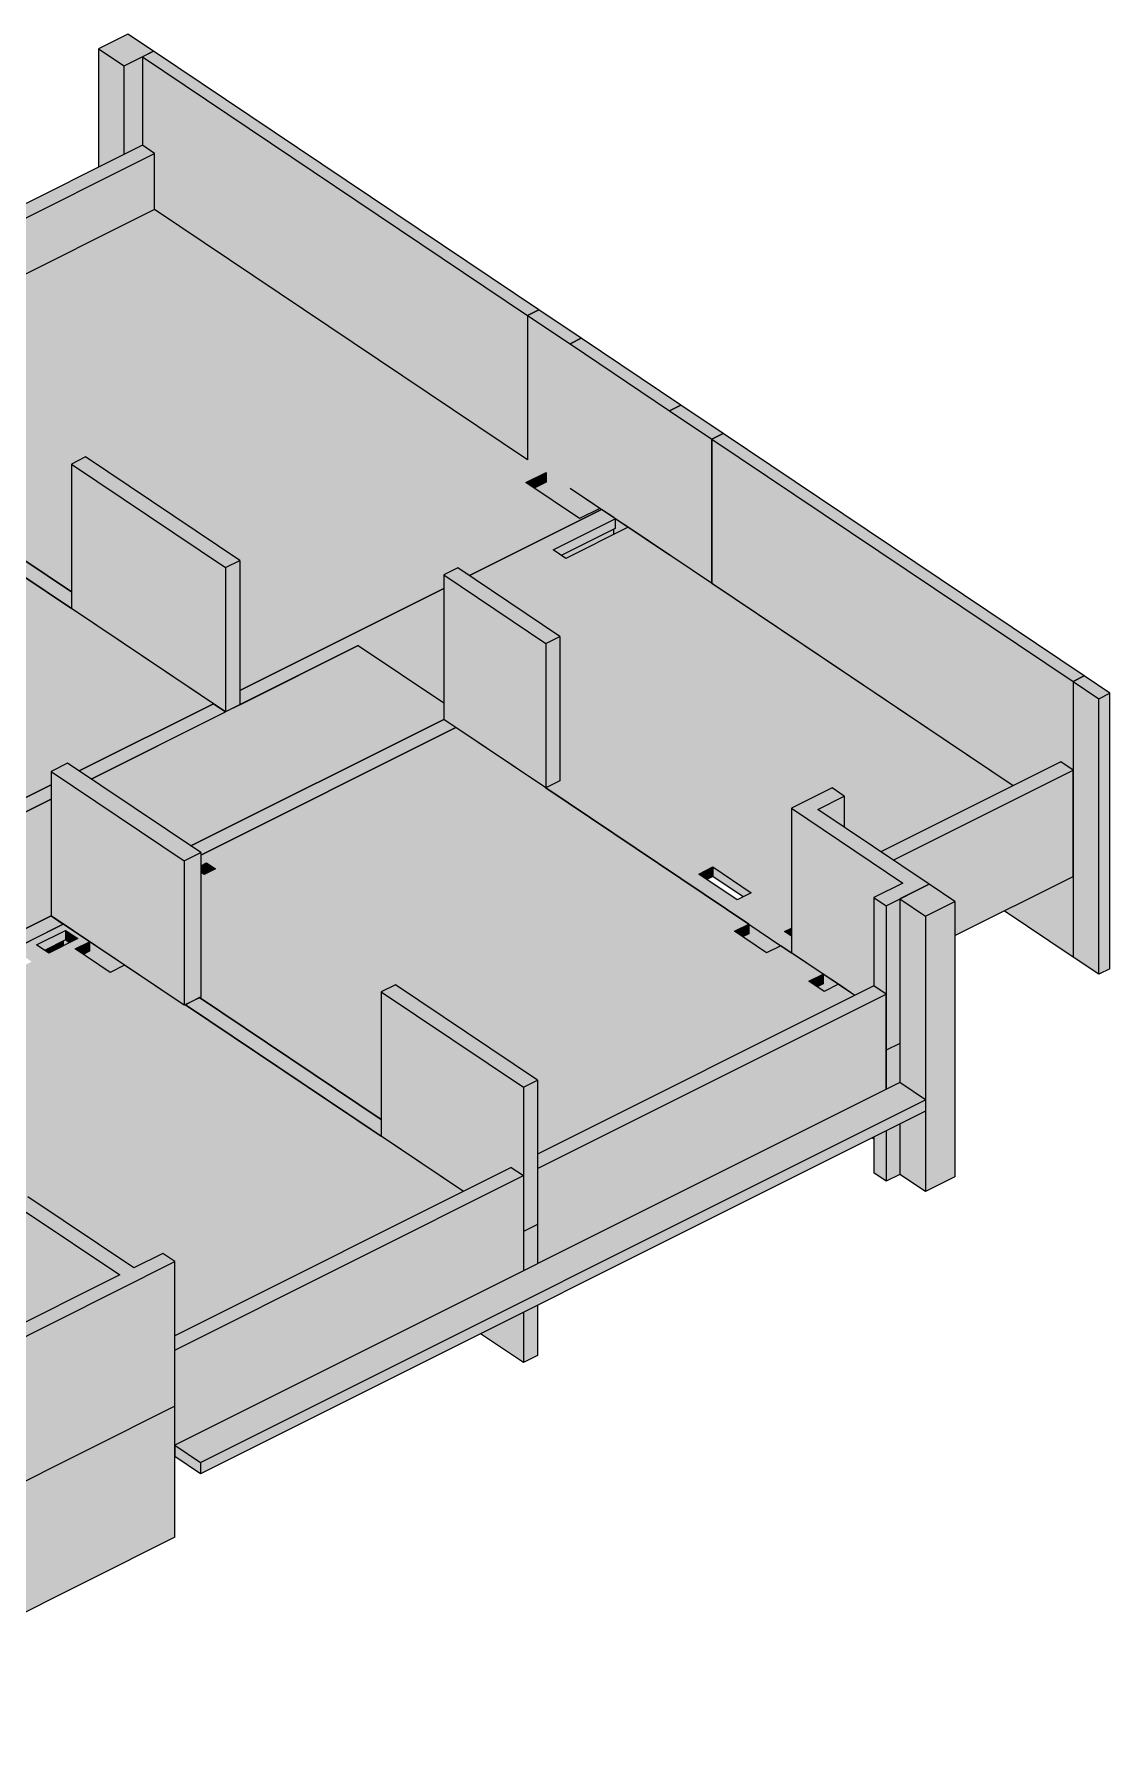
# Model space of a CAD drawing. Header units: centimetres. Extents: x -2198 to 42786, y -3196 to 88064.
# Drawn here: x 16719 to 17814, y 64831 to 66565 of the extents above; entities that cross this region are included whole.
import ezdxf

# ---------------------------------------------------------------- set-up
doc = ezdxf.new("R2010")
doc.units = ezdxf.units.CM
for name, color, linetype, lineweight in [('A-FLOR', 7, 'Continuous', 25), ('S-BEAM', 7, 'Continuous', 25), ('S-COLS', 7, 'Continuous', 25)]:
    doc.layers.add(name, color=color, linetype=linetype, lineweight=lineweight)

msp = doc.modelspace()

# ---------------------------------------------------------------- hatches: boundary and pattern name
at = {"layer": 'A-FLOR', "true_color": 0xbfbfbf}
for points in [[(16928.19, 65896.35), (17135.83, 66000.29), (17135.83, 66014.09), (17150.21, 66021.29), (17161.98, 66013.38), (17296.48, 66080.71), (17294.84, 66081.8), (17274.07, 66071.41), (17219.5, 66108.04), (17240.27, 66118.44), (16841.61, 66386.09), (16586.39, 66258.33), (16609.62, 66242.73), (16609.62, 66095.67), (16756.95, 65996.76), (16756.95, 66126.97), (16771.33, 66134.17), (16928.19, 66028.87), (16928.19, 65896.42)], [(17227.84, 66102.44), (17240.27, 66108.66), (17240.27, 66118.44), (17219.5, 66108.04), (17221.29, 66106.84)], [(17255.48, 66033.94), (17310.53, 66061.5), (17310.53, 66071.27), (17247.13, 66039.54), (17255.09, 66034.2)], [(17231.47, 65424.26), (17554.49, 65585.95), (17537.6, 65597.29), (17523.03, 65589.99), (17507.52, 65600.4), (17522.1, 65607.7), (17479.02, 65636.62), (17464.45, 65629.32), (17431.69, 65651.31), (17446.27, 65658.61), (17148.22, 65858.67), (16888.46, 65728.65), (16888.46, 65717.95), (16894.26, 65720.86), (16903.43, 65714.7), (16891.91, 65709.15), (16888.46, 65711.47), (16888.46, 65584.27), (16887.33, 65583.7), (17072.34, 65459.59), (17072.34, 65589.7), (17086.72, 65596.9), (17231.47, 65499.73), (17231.47, 65462.44)], [(16891.27, 65709.58), (16894.26, 65711.08), (16894.26, 65720.86), (16888.46, 65717.66), (16888.46, 65711.47), (16888.94, 65711.14)], [(16895.08, 65710.52), (16903.43, 65714.7), (16894.26, 65720.67), (16894.44, 65710.95), (16894.94, 65710.62)], [(17403.83, 65703.95), (17409.86, 65706.97), (17409.86, 65716.75), (17395.49, 65709.55)], [(17440.57, 65686.36), (17448.91, 65690.53), (17409.86, 65716.75), (17409.86, 65706.97), (17434.54, 65690.4)], [(17440.04, 65645.71), (17446.27, 65648.83), (17446.27, 65658.61), (17431.69, 65651.31)], [(17489.73, 65646.28), (17489.73, 65654.42), (17482.79, 65650.94), (17483.93, 65650.18)], [(16729.59, 65631.78), (16750.91, 65642.45), (16750.91, 65652.23), (16721.25, 65637.38), (16726.15, 65634.09)], [(16755.06, 65639.66), (16763.4, 65643.84), (16750.91, 65652.23), (16750.91, 65642.45), (16753.58, 65640.66)], [(16768.98, 65627.66), (16775.41, 65630.88), (16775.41, 65640.66), (16760.64, 65633.26), (16766.99, 65628.99)], [(17515.87, 65594.8), (17522.1, 65597.92), (17522.1, 65607.7), (17507.72, 65600.27), (17514.62, 65595.63)], [(17072.34, 65459.49), (17072.34, 65459.49), (17067.95, 65462.44)]]:
    msp.add_hatch(color=9, dxfattribs=at).paths.add_polyline_path(points, flags=0)
h = msp.add_hatch(color=9, dxfattribs=at)
h.paths.add_polyline_path([(16384.74, 65624.32), (16736.2, 65800.25), (16736.2, 65814.05), (16752.85, 65822.38), (16764.62, 65814.48), (16901.39, 65882.94), (16446.51, 66188.32), (16042.94, 65986.3), (16071.68, 65967), (16071.68, 65819.94), (16213.5, 65724.73), (16213.5, 65854.94), (16227.88, 65862.14), (16384.74, 65756.83), (16384.74, 65624.45)], flags=0)
h.paths.add_polyline_path([(16588.06, 65728.78), (16574.66, 65737.78), (16616.62, 65758.78), (16630.02, 65749.78), (16606.04, 65737.78)], flags=0)
h.paths.add_polyline_path([(16639.1, 65754.33), (16625.7, 65763.33), (16667.66, 65784.33), (16681.06, 65775.33), (16653.93, 65761.75)], flags=0)
h.paths.add_polyline_path([(16541.09, 66107.52), (16518.21, 66122.88), (16532.22, 66129.89), (16555.1, 66114.53), (16554.68, 66114.32)], flags=0)
h.paths.add_polyline_path([(16501.96, 66133.79), (16487.65, 66143.39), (16501.96, 66150.21), (16515.97, 66140.8)], flags=0)
h.paths.add_polyline_path([(16456.1, 66164.58), (16446.55, 66170.99), (16460.56, 66178), (16470.11, 66171.59), (16460.9, 66166.98)], flags=0)
h = msp.add_hatch(color=9, dxfattribs=at)
h.paths.add_polyline_path([(17482.79, 65650.94), (17489.73, 65654.42), (17489.73, 65776.5), (17531.17, 65797.24), (17543.58, 65788.9), (17543.58, 65757.19), (17580.93, 65732.12), (17715.43, 65799.45), (17323.54, 66062.54), (17260.14, 66030.8), (17247.13, 66039.54), (17310.53, 66071.27), (17308.9, 66072.37), (17174.4, 66005.05), (17254.12, 65951.52), (17254.12, 65804.46), (17395.49, 65709.55), (17409.86, 65716.75), (17448.91, 65690.53), (17434.54, 65683.34), (17475.51, 65655.83)], flags=0)
h.paths.add_polyline_path([(17135.83, 65883.87), (17135.83, 65985.74), (17048.91, 65942.23), (17126.5, 65890.14)], flags=0)
h = msp.add_hatch(color=9, dxfattribs=at)
h.paths.add_polyline_path([(15341.26, 64968.73), (15461.98, 65029.16), (15461.98, 65147.87), (15239.96, 65036.73), (15340.13, 64969.48)], flags=0)
h.paths.add_polyline_path([(15601.85, 65099.17), (16005.42, 65301.18), (16005.42, 65419.9), (15500.55, 65167.18), (15595.48, 65103.45)], flags=0)
h.paths.add_polyline_path([(16145.29, 65371.2), (16338.84, 65468.22), (16338.84, 65603.07), (16337.62, 65602.57), (16298.23, 65629.02), (16278.97, 65619.38), (16266.01, 65628.08), (16302.68, 65646.43), (16344.82, 65618.14), (16346.17, 65618.81), (16270.34, 65669.72), (16243.85, 65656.46), (16201.24, 65685.06), (16227.73, 65698.32), (16189.98, 65723.67), (16167.27, 65712.3), (16102.24, 65755.96), (16124.95, 65767.33), (16118.74, 65771.5), (16103.6, 65763.92), (16090.53, 65772.69), (16105.67, 65780.27), (16051.13, 65816.89), (16035.99, 65809.31), (16022.61, 65818.29), (16037.74, 65825.87), (15912.61, 65909.88), (15899.89, 65903.53), (15890.26, 65909.88), (15877.25, 65903.37), (15899.89, 65888.17), (15886.33, 65881.38), (15863.7, 65896.58), (15738.44, 65833.88), (16067.83, 65612.75), (16193.32, 65675.57), (16205.74, 65667.23), (16205.74, 65520.17), (16043.99, 65439.2), (16144.02, 65372.05)], flags=0)
h.paths.add_polyline_path([(16478.71, 65538.09), (16736.2, 65667.32), (16736.2, 65785.7), (16377.41, 65606.1), (16474.31, 65541.05)], flags=0)
h.paths.add_polyline_path([(16878.34, 65738.13), (17135.83, 65867.02), (17135.83, 65883.87), (17048.91, 65942.23), (16777.04, 65806.14), (16871.81, 65742.52)], flags=0)
h = msp.add_hatch(color=9, dxfattribs=at)
h.paths.add_polyline_path([(16862.3, 65239.46), (17156, 65386.48), (16872.94, 65576.51), (16871.81, 65575.94), (16811.07, 65616.71), (16796.3, 65609.32), (16760.64, 65633.26), (16775.41, 65640.66), (16748.61, 65658.64), (16491.13, 65529.76), (16532.29, 65502.12), (16532.29, 65399.79), (16544.05, 65405.68), (16549.84, 65401.79), (16562.35, 65408.06), (16568.14, 65404.18), (16580.65, 65410.44), (16586.44, 65406.56), (16598.95, 65412.82), (16604.74, 65408.94), (16617.25, 65415.2), (16687.22, 65368.23), (16712.64, 65381.04), (16820.55, 65308.59), (16849.88, 65323.27), (16862.3, 65314.94), (16862.3, 65268.35)], flags=0)
h.paths.add_polyline_path([(16698.26, 65260.48), (16698.26, 65336.4), (16619.1, 65296.77), (16663.42, 65267.02), (16677.8, 65274.22), (16697.93, 65260.7)], flags=0)
h.paths.add_polyline_path([(16621.16, 65572.63), (16611, 65579.45), (16622.52, 65585.22), (16632.68, 65578.4), (16627.76, 65575.94)], flags=0)
h.paths.add_polyline_path([(16702.31, 65613.25), (16694.71, 65618.35), (16708.88, 65625.44), (16716.47, 65620.34)], flags=0)
h.paths.add_polyline_path([(16733.74, 65628.99), (16721.25, 65637.38), (16750.91, 65652.23), (16763.4, 65643.84), (16736.2, 65630.22)], flags=0)
at = {"layer": 'A-FLOR', "true_color": 0x0080ff}
for points in [[(16888.44, 65110.4), (17626.21, 65479.7), (17600.07, 65497.25), (16862.3, 65127.95), (16866.87, 65124.88)], [(16888.44, 65098.99), (17626.21, 65468.29), (17626.21, 65479.7), (16888.44, 65110.4)], [(16888.44, 65098.99), (16888.44, 65110.4), (16862.3, 65127.95), (16862.3, 65116.54), (16871.45, 65110.4)]]:
    msp.add_hatch(color=150, dxfattribs=at).paths.add_polyline_path(points, flags=0)
at = {"layer": 'S-BEAM', "true_color": 0xbfbfbf}
for points in [[(16537.72, 66291.01), (16841.61, 66443.12), (16829.19, 66451.46), (16525.3, 66299.34)], [(16586.39, 66258.33), (16841.61, 66386.09), (16841.61, 66443.12), (16537.72, 66291.01), (16556.1, 66278.67)], [(17264.47, 66102.2), (17264.47, 66249.26), (17221.29, 66278.25), (17221.29, 66131.19), (17255.76, 66108.04)], [(17408.87, 66005.25), (17408.87, 66152.32), (17365.76, 66181.26), (17365.76, 66034.2), (17400.41, 66010.94)], [(17264.47, 66077.85), (17264.47, 66102.2), (17240.27, 66118.44), (17240.27, 66108.66), (17227.84, 66102.44), (17260.22, 66080.71)], [(16756.95, 65979.91), (16756.95, 65996.76), (16609.62, 66095.67), (16595.24, 66088.47), (16746.23, 65987.1)], [(17260.14, 66030.8), (17308.9, 66055.21), (17308.9, 66060.68), (17255.48, 66033.94)], [(16888.46, 65728.65), (17148.24, 65858.69), (17135.83, 65867.02), (16878.4, 65738.09), (16888.46, 65731.34)], [(17593.35, 65723.78), (17776.52, 65815.47), (17764.1, 65823.81), (17580.93, 65732.12), (17591.5, 65725.02)], [(17656.1, 65646.83), (17776.52, 65707.1), (17776.52, 65815.47), (17593.35, 65723.78), (17629.96, 65699.2), (17629.96, 65699.2), (17656.1, 65681.65), (17656.1, 65666.69)], [(17489.73, 65629.43), (17489.73, 65646.28), (17254.12, 65804.46), (17239.75, 65797.25), (17446.27, 65658.61), (17446.27, 65658.61), (17482.79, 65634.09)], [(16891.88, 65709.17), (16892.1, 65709.57), (16891.74, 65709.82), (16891.53, 65709.41)], [(16892.35, 65709.41), (16892.1, 65710), (16891.74, 65709.82), (16892.1, 65709.57)], [(16892.1, 65709.03), (16894.94, 65710.62), (16894.26, 65711.08), (16892.35, 65710.12), (16892.1, 65709.28), (16891.96, 65709.12)], [(16491.13, 65529.76), (16748.61, 65658.64), (16736.2, 65666.98), (16478.71, 65538.09), (16485.66, 65533.42)], [(17464.45, 65629.32), (17479.02, 65636.62), (17446.27, 65658.61), (17446.27, 65648.83), (17440.04, 65645.71), (17464.28, 65629.43)], [(16733.74, 65628.99), (16748.61, 65636.43), (16748.61, 65641.3), (16729.59, 65631.78)], [(17231.47, 65409.7), (17586.25, 65587.3), (17573.83, 65595.63), (17231.47, 65424.26)], [(17231.47, 65312.74), (17586.25, 65490.33), (17586.25, 65587.3), (17231.47, 65409.7), (17231.47, 65324.62)], [(17072.34, 65442.64), (17072.34, 65459.49), (16887.32, 65583.7), (16872.94, 65576.51), (17061.62, 65449.84)], [(16862.3, 65224.91), (17217.09, 65402.5), (17204.67, 65410.84), (16862.3, 65239.46), (16862.3, 65225.25)], [(16862.3, 65127.95), (17217.09, 65305.54), (17217.09, 65402.5), (16862.3, 65224.91), (16862.3, 65167.87)]]:
    msp.add_hatch(color=9, dxfattribs=at).paths.add_polyline_path(points, flags=0)
at = {"layer": 'S-BEAM', "lineweight": 9, "true_color": 0x80ff00}
for points in [[(17264.47, 66249.26), (17275.82, 66254.95), (17232.64, 66283.93), (17221.29, 66278.25), (17256, 66254.95)], [(17408.87, 66152.32), (17420.22, 66158), (17377.11, 66186.95), (17365.76, 66181.26), (17400.41, 66158)]]:
    msp.add_hatch(color=70, dxfattribs=at).paths.add_polyline_path(points, flags=0)
at = {"layer": 'S-BEAM', "true_color": 0xbfbfbf}
h = msp.add_hatch(color=9, dxfattribs=at)
h.paths.add_polyline_path([(16928.19, 65881.8), (17135.83, 65985.74), (17135.83, 66000.29), (16928.19, 65896.35), (16928.19, 65886.37)], flags=0)
h.paths.add_polyline_path([(17174.4, 66005.05), (17308.9, 66072.37), (17296.48, 66080.71), (17161.98, 66013.38), (17174.09, 66005.25)], flags=0)
h = msp.add_hatch(color=9, dxfattribs=at)
h.paths.add_polyline_path([(16384.74, 65609.77), (16736.2, 65785.7), (16736.2, 65800.25), (16384.74, 65624.32), (16384.74, 65615.14)], flags=0)
h.paths.add_polyline_path([(16777.04, 65806.14), (16913.81, 65874.6), (16901.39, 65882.94), (16764.62, 65814.48), (16765.26, 65814.05)], flags=0)
at = {"layer": 'S-COLS', "true_color": 0x8080ff}
for points in [[(16810.65, 66532.21), (16840.54, 66547.17), (16814.4, 66564.72), (16784.51, 66549.76), (16788.36, 66547.17)], [(17802.66, 65887.95), (17814.01, 65893.63), (17787.87, 65911.18), (17776.52, 65905.5), (17794.19, 65893.63)], [(17626.21, 65666.69), (17656.1, 65681.65), (17629.96, 65699.2), (17600.07, 65684.24), (17603.16, 65682.16)]]:
    msp.add_hatch(color=171, dxfattribs=at).paths.add_polyline_path(points, flags=0)
at = {"layer": 'S-COLS', "true_color": 0x0080ff}
for points in [[(16784.51, 66429.09), (16810.65, 66442.18), (16810.65, 66532.21), (16784.51, 66549.76), (16784.51, 66443.12)], [(16810.65, 66442.18), (16829.19, 66451.46), (16829.19, 66541.49), (16810.65, 66532.21), (16810.65, 66443.12)], [(17802.66, 65607.5), (17802.66, 65887.95), (17776.52, 65905.5), (17776.52, 65625.05)], [(17802.66, 65607.5), (17814.01, 65613.19), (17814.01, 65893.63), (17802.66, 65887.95), (17802.66, 65720.19)], [(17626.21, 65386.24), (17656.1, 65401.21), (17656.1, 65681.65), (17626.21, 65666.69), (17626.21, 65462.44)]]:
    msp.add_hatch(color=150, dxfattribs=at).paths.add_polyline_path(points, flags=0)
at = {"layer": 'S-COLS', "lineweight": 9, "true_color": 0x8080ff}
for points in [[(17221.29, 66278.25), (17232.64, 66283.93), (16840.54, 66547.17), (16829.19, 66541.49), (17204.7, 66289.38)], [(17365.76, 66181.26), (17377.11, 66186.95), (17275.82, 66254.95), (17264.47, 66249.26), (17277.78, 66240.33)], [(17776.52, 65905.5), (17787.87, 65911.18), (17420.22, 66158), (17408.87, 66152.32), (17764.1, 65913.84)], [(16913.81, 66021.67), (16928.19, 66028.87), (16771.33, 66134.17), (16756.95, 66126.97), (16909.68, 66024.44)], [(17239.74, 65944.32), (17254.12, 65951.52), (17150.21, 66021.29), (17135.83, 66014.09), (17221.29, 65956.71)], [(16871.81, 65723), (16888.46, 65731.34), (16752.85, 65822.38), (16736.2, 65814.05), (16868.64, 65725.13)], [(17586.25, 65677.32), (17629.96, 65699.2), (17516.52, 65775.36), (17543.58, 65788.9), (17531.17, 65797.24), (17489.73, 65776.5), (17603.16, 65700.34), (17573.83, 65685.66)], [(17217.09, 65492.53), (17231.47, 65499.73), (17086.72, 65596.9), (17072.34, 65589.7), (17213.25, 65495.11)], [(16455.86, 65111.49), (16862.3, 65314.94), (16849.88, 65323.27), (16820.55, 65308.59), (16712.64, 65381.04), (16698.34, 65373.79), (16806.17, 65301.4), (16487.14, 65141.7), (16379.22, 65214.15), (16364.84, 65206.95), (16472.76, 65134.5), (16443.44, 65119.83), (16446.33, 65117.89)]]:
    msp.add_hatch(color=171, dxfattribs=at).paths.add_polyline_path(points, flags=0)
at = {"layer": 'S-COLS', "true_color": 0xc0c0c0}
for points in [[(17221.29, 66131.19), (17221.29, 66278.25), (16829.19, 66541.49), (16829.19, 66451.46), (16841.61, 66443.12), (16841.61, 66386.09), (17219.5, 66132.39)], [(17365.76, 66034.2), (17365.76, 66181.26), (17264.47, 66249.26), (17264.47, 66102.2), (17323.54, 66062.54)], [(17715.43, 65799.45), (17764.1, 65823.81), (17776.52, 65815.47), (17776.52, 65905.5), (17408.87, 66152.32), (17408.87, 66005.25), (17691.55, 65815.47)], [(16913.81, 65874.6), (16913.81, 66021.67), (16756.95, 66126.97), (16756.95, 65979.91), (16911.85, 65875.91)], [(16913.81, 65874.6), (16928.19, 65881.8), (16928.19, 66028.87), (16913.81, 66021.67), (16913.81, 65875.91)], [(17239.74, 65797.26), (17239.74, 65944.32), (17135.83, 66013.74), (17135.83, 65867.02), (17148.24, 65858.69), (17148.24, 65858.69), (17169.5, 65844.42)], [(17239.74, 65797.26), (17254.12, 65804.46), (17254.12, 65951.52), (17239.74, 65944.32), (17239.74, 65797.26)], [(16871.81, 65575.94), (16871.81, 65723), (16736.2, 65814.05), (16736.38, 65666.86), (16868.14, 65578.4)], [(17554.49, 65585.95), (17573.83, 65595.63), (17573.83, 65685.66), (17603.16, 65700.34), (17489.73, 65776.5), (17489.89, 65629.32), (17552.49, 65587.3)], [(17543.58, 65757.19), (17543.58, 65788.9), (17516.52, 65775.36), (17541.73, 65758.43)], [(16871.81, 65575.94), (16888.46, 65584.29), (16888.46, 65731.34), (16871.81, 65723), (16871.81, 65576.51)], [(17776.52, 65625.05), (17776.52, 65707.1), (17706.51, 65672.06), (17764.1, 65633.39)], [(17586.25, 65530.26), (17600.07, 65537.17), (17600.07, 65684.24), (17586.25, 65677.32), (17586.25, 65531.36)], [(17156, 65386.48), (17204.67, 65410.84), (17217.09, 65402.5), (17217.09, 65492.53), (17072.34, 65589.7), (17072.34, 65442.64), (17148.81, 65391.31)], [(17217.09, 65345.47), (17231.47, 65352.67), (17231.47, 65499.73), (17217.09, 65492.53), (17217.09, 65350.24)], [(17586.25, 65396.88), (17586.25, 65448.29), (17573.83, 65442.07), (17573.83, 65405.22), (17579.15, 65401.65)], [(16698.26, 65247.38), (16806.17, 65301.4), (16710.75, 65365.46), (16710.75, 65342.65), (16698.26, 65336.4), (16698.26, 65247.67)], [(16455.86, 64964.43), (16862.3, 65167.87), (16862.3, 65314.94), (16455.86, 65111.49), (16455.86, 64969.2)], [(17217.09, 65212.09), (17217.09, 65263.5), (17173.22, 65241.54), (17204.67, 65220.42)], [(16455.86, 64831.05), (16862.3, 65034.49), (16862.3, 65167.87), (16455.86, 64964.43), (16455.86, 64924.5), (16482, 64906.95), (16482, 64895.54), (16455.86, 64882.46)]]:
    msp.add_hatch(color=9, dxfattribs=at).paths.add_polyline_path(points, flags=0)
h = msp.add_hatch(color=9, dxfattribs=at)
h.paths.add_polyline_path([(17308.9, 66055.21), (17323.46, 66062.59), (17310.53, 66071.27), (17310.53, 66061.5), (17308.9, 66060.68)], flags=0)
h.paths.add_polyline_path([(17274.07, 66071.41), (17294.75, 66081.87), (17264.47, 66102.2), (17264.47, 66077.85), (17272.63, 66072.37)], flags=0)
h = msp.add_hatch(color=9, dxfattribs=at)
h.paths.add_polyline_path([(17586.25, 65587.3), (17586.25, 65595.63), (17573.83, 65595.63), (17581.47, 65590.5)], flags=0)
h.paths.add_polyline_path([(17573.83, 65595.63), (17586.25, 65595.63), (17586.25, 65677.32), (17573.83, 65685.66), (17573.83, 65600.27)], flags=0)
at = {"layer": 'S-COLS', "true_color": 0x0080ff}
h = msp.add_hatch(color=150, dxfattribs=at)
h.paths.add_polyline_path([(17626.21, 65386.24), (17626.21, 65468.29), (17600.07, 65455.2), (17600.07, 65403.79), (17610.36, 65396.88)], flags=0)
h.paths.add_polyline_path([(17626.21, 65479.7), (17626.21, 65666.69), (17600.07, 65684.24), (17600.07, 65497.25), (17603.16, 65495.17)], flags=0)
at = {"layer": 'S-COLS', "true_color": 0xc0c0c0}
h = msp.add_hatch(color=9, dxfattribs=at)
h.paths.add_polyline_path([(16796.3, 65609.32), (16811.07, 65616.71), (16775.41, 65640.66), (16775.41, 65630.88), (16768.98, 65627.66), (16790.52, 65613.2)], flags=0)
h.paths.add_polyline_path([(16748.61, 65636.43), (16755.06, 65639.66), (16750.91, 65642.45), (16748.61, 65641.3), (16748.61, 65637.38)], flags=0)
h = msp.add_hatch(color=9, dxfattribs=at)
h.paths.add_polyline_path([(17573.83, 65439.59), (17573.83, 65442.07), (17571.71, 65441.01)], flags=0)
h.paths.add_polyline_path([(17523.03, 65589.99), (17537.6, 65597.29), (17522.1, 65607.7), (17522.1, 65597.92), (17515.87, 65594.8), (17522.1, 65590.61)], flags=0)
h = msp.add_hatch(color=9, dxfattribs=at)
h.paths.add_polyline_path([(17586.25, 65396.88), (17600.07, 65403.79), (17600.07, 65455.2), (17586.25, 65448.29), (17586.25, 65419.9)], flags=0)
h.paths.add_polyline_path([(17586.25, 65490.33), (17600.07, 65497.25), (17600.07, 65537.17), (17586.25, 65530.26), (17586.25, 65497.25)], flags=0)
h = msp.add_hatch(color=9, dxfattribs=at)
h.paths.add_polyline_path([(17217.09, 65212.09), (17231.47, 65219.29), (17231.47, 65270.69), (17217.09, 65263.5), (17217.09, 65224.91)], flags=0)
h.paths.add_polyline_path([(17217.09, 65305.54), (17231.47, 65312.74), (17231.47, 65352.67), (17217.09, 65345.47), (17217.09, 65324.62)], flags=0)

# ---------------------------------------------------------------- linework, layer by layer
at = {"layer": 'A-FLOR', "lineweight": 9}
for p, q in [((16841.61, 66386.09), (16586.39, 66258.33)), ((17221.29, 66131.19), (16841.61, 66386.09)), ((16901.39, 65882.94), (16446.51, 66188.32)), ((17219.5, 66108.04), (17240.27, 66118.44)), ((17274.07, 66071.41), (17219.5, 66108.04)), ((17240.27, 66108.66), (17227.84, 66102.44)), ((17240.27, 66118.44), (17240.27, 66108.66)), ((16609.62, 66095.67), (16756.95, 65996.76)), ((17161.98, 66013.38), (17296.48, 66080.71)), ((17247.13, 66039.54), (17310.53, 66071.27)), ((17294.84, 66081.8), (17274.07, 66071.41)), ((17296.48, 66080.71), (17294.84, 66081.8)), ((17310.53, 66071.27), (17308.9, 66072.37)), ((17310.53, 66071.27), (17310.53, 66061.5)), ((17310.53, 66061.5), (17255.48, 66033.94)), ((17323.54, 66062.54), (17260.14, 66030.8)), ((17715.43, 65799.45), (17323.54, 66062.54)), ((17260.14, 66030.8), (17247.13, 66039.54)), ((16928.19, 65896.35), (17135.83, 66000.29)), ((17048.91, 65942.23), (16777.04, 65806.14)), ((17048.91, 65942.23), (17048.91, 65942.23)), ((17048.91, 65942.23), (17135.83, 65883.87)), ((16764.62, 65814.48), (16901.39, 65882.94)), ((16878.34, 65738.13), (17135.83, 65867.02)), ((17148.24, 65858.69), (16888.46, 65728.65)), ((17239.74, 65797.26), (17148.24, 65858.69)), ((16384.74, 65624.32), (16736.2, 65800.25)), ((17446.27, 65658.61), (17239.74, 65797.26)), ((16736.2, 65785.7), (16377.41, 65606.1)), ((16888.46, 65717.95), (16894.26, 65720.86)), ((16892.1, 65709.03), (16888.46, 65711.47)), ((16894.26, 65711.08), (16891.27, 65709.58)), ((16903.43, 65714.7), (16892.1, 65709.03)), ((16894.26, 65720.86), (16903.43, 65714.7)), ((16894.26, 65720.86), (16894.26, 65711.08)), ((16895.08, 65710.52), (16894.26, 65711.08)), ((17395.49, 65709.55), (17409.86, 65716.75)), ((17409.86, 65706.97), (17403.83, 65703.95)), ((17409.86, 65716.75), (17448.91, 65690.53)), ((17409.86, 65716.75), (17409.86, 65706.97)), ((17440.57, 65686.36), (17409.86, 65706.97)), ((17448.91, 65690.53), (17434.54, 65683.34)), ((16478.71, 65538.09), (16736.2, 65666.98)), ((16748.61, 65658.64), (16491.13, 65529.76)), ((16775.41, 65640.66), (16748.61, 65658.64)), ((17431.69, 65651.31), (17446.27, 65658.61)), ((17446.27, 65658.61), (17446.27, 65648.83)), ((17482.79, 65650.94), (17489.73, 65654.42)), ((16721.25, 65637.38), (16750.91, 65652.23)), ((16733.74, 65628.99), (16721.25, 65637.38)), ((16750.91, 65642.45), (16729.59, 65631.78)), ((16763.4, 65643.84), (16733.74, 65628.99)), ((16750.91, 65652.23), (16763.4, 65643.84)), ((16750.91, 65652.23), (16750.91, 65642.45)), ((16755.06, 65639.66), (16750.91, 65642.45)), ((16760.64, 65633.26), (16775.41, 65640.66)), ((16775.41, 65640.66), (16775.41, 65630.88)), ((17464.45, 65629.32), (17431.69, 65651.31)), ((17446.27, 65648.83), (17440.04, 65645.71)), ((16796.3, 65609.32), (16760.64, 65633.26)), ((16775.41, 65630.88), (16768.98, 65627.66)), ((17479.02, 65636.62), (17464.45, 65629.32)), ((17522.1, 65607.7), (17479.02, 65636.62)), ((16811.07, 65616.71), (16796.3, 65609.32)), ((16871.81, 65575.94), (16811.07, 65616.71)), ((17507.52, 65600.4), (17522.1, 65607.7)), ((17522.1, 65607.7), (17522.1, 65597.92)), ((17523.03, 65589.99), (17507.52, 65600.4)), ((17522.1, 65597.92), (17515.87, 65594.8)), ((17537.6, 65597.29), (17523.03, 65589.99)), ((17554.49, 65585.95), (17537.6, 65597.29)), ((16872.94, 65576.51), (16871.81, 65575.94)), ((17156, 65386.48), (16872.94, 65576.51)), ((16888.46, 65584.27), (16887.32, 65583.71)), ((16887.32, 65583.71), (17072.34, 65459.49)), ((17600.07, 65497.25), (16862.3, 65127.95)), ((17626.21, 65479.7), (17600.07, 65497.25)), ((16888.44, 65110.4), (17626.21, 65479.7)), ((17626.21, 65468.29), (16888.44, 65098.99)), ((17626.21, 65479.7), (17626.21, 65468.29)), ((16862.3, 65127.95), (16888.44, 65110.4)), ((16862.3, 65127.95), (16862.3, 65116.54)), ((16888.44, 65098.99), (16862.3, 65116.54)), ((16888.44, 65110.4), (16888.44, 65098.99))]:
    msp.add_line(p, q, dxfattribs=at)
at = {"layer": 'S-BEAM', "lineweight": 9}
for p, q in [((16829.19, 66451.46), (16525.3, 66299.34)), ((16537.72, 66291.01), (16841.61, 66443.12)), ((16841.61, 66443.12), (16829.19, 66451.46)), ((16841.61, 66386.09), (16841.61, 66443.12)), ((17221.29, 66278.25), (17221.29, 66131.19)), ((17264.47, 66249.26), (17275.82, 66254.95)), ((17377.11, 66186.95), (17365.76, 66181.26)), ((17408.87, 66005.25), (17408.87, 66152.32)), ((16595.24, 66088.47), (16756.95, 65979.91)), ((16756.95, 65996.76), (16609.62, 66095.67)), ((17296.48, 66080.71), (17161.98, 66013.38)), ((17308.9, 66072.37), (17296.48, 66080.71)), ((17308.9, 66055.21), (17308.9, 66060.68)), ((17135.83, 66000.29), (16928.19, 65896.35)), ((16928.19, 65881.8), (17048.91, 65942.23)), ((16901.39, 65882.94), (16764.62, 65814.48)), ((16901.39, 65882.94), (16913.81, 65874.6)), ((16777.04, 65806.14), (16913.81, 65874.6)), ((17135.83, 65867.02), (16878.34, 65738.13)), ((17148.24, 65858.69), (17135.83, 65867.02)), ((16888.46, 65728.65), (17148.24, 65858.69)), ((17764.1, 65823.81), (17580.93, 65732.12)), ((17593.35, 65723.78), (17776.52, 65815.47)), ((17776.52, 65815.47), (17764.1, 65823.81)), ((17776.52, 65758.43), (17776.52, 65815.47)), ((16736.2, 65800.25), (16384.74, 65624.32)), ((17254.12, 65804.46), (17239.74, 65797.26)), ((17239.74, 65797.26), (17446.27, 65658.61)), ((16384.74, 65609.77), (16736.2, 65785.7)), ((17776.52, 65707.1), (17776.52, 65758.43)), ((16892.35, 65709.41), (16891.74, 65709.82)), ((16892.35, 65709.41), (16891.88, 65709.17)), ((16892.35, 65710.12), (16892.35, 65709.41)), ((17434.54, 65683.34), (17395.49, 65709.55)), ((17656.1, 65646.83), (17776.52, 65707.1)), ((16736.2, 65666.98), (16478.71, 65538.09)), ((16491.13, 65529.76), (16748.61, 65658.64)), ((16736.2, 65666.98), (16748.61, 65658.64)), ((17446.27, 65658.61), (17479.02, 65636.62)), ((16748.61, 65641.3), (16748.61, 65636.43)), ((17489.73, 65646.28), (17482.79, 65650.94)), ((17479.02, 65636.62), (17489.73, 65629.43)), ((17573.83, 65595.63), (17231.47, 65424.26)), ((17231.47, 65409.7), (17586.25, 65587.3)), ((17586.25, 65587.3), (17573.83, 65595.63)), ((17586.25, 65490.33), (17586.25, 65587.3)), ((16887.32, 65583.7), (16872.94, 65576.51)), ((16872.94, 65576.51), (17072.34, 65442.64)), ((17072.34, 65459.49), (16887.32, 65583.7)), ((17204.67, 65410.84), (16862.3, 65239.46)), ((16862.3, 65224.91), (17217.09, 65402.5)), ((17204.67, 65410.84), (17217.09, 65402.5)), ((17217.09, 65402.5), (17217.09, 65345.47)), ((17231.47, 65409.7), (17231.47, 65352.67)), ((17217.09, 65345.47), (17217.09, 65305.54)), ((17231.47, 65352.67), (17231.47, 65312.74)), ((16862.3, 65127.95), (16862.3, 65224.91)), ((16862.3, 65116.54), (16862.3, 65127.95))]:
    msp.add_line(p, q, dxfattribs=at)
at = {"layer": 'S-BEAM'}
for p, q in [((17232.64, 66283.93), (17221.29, 66278.25)), ((17275.82, 66254.95), (17232.64, 66283.93)), ((17221.29, 66278.25), (17264.47, 66249.26)), ((17365.76, 66181.26), (17408.87, 66152.32)), ((17420.22, 66158), (17377.11, 66186.95)), ((17408.87, 66152.32), (17420.22, 66158))]:
    msp.add_line(p, q, dxfattribs=at)
at = {"layer": 'S-COLS'}
for p, q in [((16814.4, 66564.72), (16784.51, 66549.76)), ((16840.54, 66547.17), (16814.4, 66564.72)), ((16784.51, 66549.76), (16810.65, 66532.21)), ((16810.65, 66532.21), (16840.54, 66547.17)), ((16840.54, 66547.17), (16829.19, 66541.49)), ((16829.19, 66541.49), (17221.29, 66278.25)), ((17232.64, 66283.93), (16840.54, 66547.17)), ((17221.29, 66278.25), (17232.64, 66283.93)), ((17264.47, 66249.26), (17365.76, 66181.26)), ((17377.11, 66186.95), (17275.82, 66254.95)), ((17420.22, 66158), (17408.87, 66152.32)), ((17787.87, 65911.18), (17420.22, 66158)), ((17408.87, 66152.32), (17776.52, 65905.5)), ((16771.33, 66134.17), (16756.95, 66126.97)), ((16756.95, 66126.97), (16913.81, 66021.67)), ((16928.19, 66028.87), (16771.33, 66134.17)), ((16913.81, 66021.67), (16928.19, 66028.87)), ((17150.21, 66021.29), (17135.83, 66014.09)), ((17254.12, 65951.52), (17150.21, 66021.29)), ((17135.83, 66014.09), (17239.74, 65944.32)), ((17239.74, 65944.32), (17254.12, 65951.52)), ((17776.52, 65905.5), (17787.87, 65911.18)), ((17787.87, 65911.18), (17776.52, 65905.5)), ((17776.52, 65905.5), (17802.66, 65887.95)), ((17814.01, 65893.63), (17787.87, 65911.18)), ((17802.66, 65887.95), (17814.01, 65893.63)), ((16752.85, 65822.38), (16736.2, 65814.05)), ((16736.2, 65814.05), (16871.81, 65723)), ((16888.46, 65731.34), (16752.85, 65822.38)), ((17531.17, 65797.24), (17489.73, 65776.5)), ((17543.58, 65788.9), (17531.17, 65797.24)), ((17489.73, 65776.5), (17603.16, 65700.34)), ((17516.52, 65775.36), (17543.58, 65788.9)), ((17629.96, 65699.2), (17516.52, 65775.36)), ((16871.81, 65723), (16888.46, 65731.34)), ((17603.16, 65700.34), (17573.83, 65685.66)), ((17586.25, 65677.32), (17629.96, 65699.2)), ((17629.96, 65699.2), (17600.07, 65684.24)), ((17656.1, 65681.65), (17629.96, 65699.2)), ((17573.83, 65685.66), (17586.25, 65677.32)), ((17600.07, 65684.24), (17626.21, 65666.69)), ((17626.21, 65666.69), (17656.1, 65681.65)), ((17776.52, 65625.05), (17706.51, 65672.06)), ((17802.66, 65607.5), (17776.52, 65625.05)), ((17814.01, 65613.19), (17802.66, 65607.5)), ((17086.72, 65596.9), (17072.34, 65589.7)), ((17072.34, 65589.7), (17217.09, 65492.53)), ((17231.47, 65499.73), (17086.72, 65596.9)), ((17217.09, 65492.53), (17231.47, 65499.73)), ((17573.83, 65439.59), (17571.71, 65441.01)), ((17586.25, 65396.88), (17573.83, 65405.22)), ((17600.06, 65403.79), (17586.25, 65396.88)), ((17626.21, 65386.24), (17600.07, 65403.79)), ((17656.1, 65401.21), (17626.21, 65386.24)), ((16820.55, 65308.59), (16712.64, 65381.04)), ((16710.75, 65365.46), (16806.17, 65301.4)), ((16455.86, 65111.49), (16862.3, 65314.94)), ((16849.88, 65323.27), (16820.55, 65308.59)), ((16862.3, 65314.94), (16849.88, 65323.27)), ((16806.17, 65301.4), (16487.14, 65141.7)), ((17217.09, 65212.09), (17173.22, 65241.54)), ((17231.47, 65219.29), (17217.09, 65212.09)), ((16862.3, 65034.49), (16455.86, 64831.05))]:
    msp.add_line(p, q, dxfattribs=at)
at = {"layer": 'S-COLS', "lineweight": 9}
for p, q in [((16784.51, 66549.76), (16784.51, 66429.09)), ((16829.19, 66541.49), (16829.19, 66451.46)), ((16810.65, 66442.18), (16810.65, 66532.21)), ((17221.29, 66131.19), (16841.61, 66386.09)), ((17221.29, 66131.19), (16841.61, 66386.09)), ((17221.29, 66278.25), (17221.29, 66131.19)), ((17275.82, 66254.95), (17264.47, 66249.26)), ((17365.76, 66181.26), (17377.11, 66186.95)), ((17408.87, 66152.32), (17408.87, 66005.25)), ((16756.95, 66126.97), (16756.95, 65979.91)), ((17294.84, 66081.8), (17264.47, 66102.2)), ((17365.76, 66034.2), (17264.47, 66102.2)), ((17296.48, 66080.71), (17294.84, 66081.8)), ((17308.9, 66072.37), (17296.48, 66080.71)), ((17310.53, 66071.27), (17308.9, 66072.37)), ((17323.54, 66062.54), (17310.53, 66071.27)), ((17365.76, 66034.2), (17323.54, 66062.54)), ((16913.81, 66021.67), (16913.81, 65874.6)), ((16928.19, 66028.87), (16928.19, 65881.8)), ((17135.83, 66014.09), (17135.83, 65867.02)), ((17715.43, 65799.45), (17408.87, 66005.25)), ((17715.43, 65799.45), (17408.87, 66005.25)), ((16901.39, 65882.94), (16756.95, 65979.91)), ((16913.81, 65874.6), (16756.95, 65979.91)), ((17254.12, 65951.52), (17254.12, 65804.46)), ((17239.74, 65944.32), (17239.74, 65797.26)), ((17776.52, 65905.5), (17776.52, 65758.43)), ((17776.52, 65905.5), (17776.52, 65625.05)), ((16913.81, 65874.6), (16901.39, 65882.94)), ((16928.19, 65881.8), (16913.81, 65874.6)), ((16928.19, 65881.8), (16913.81, 65874.6)), ((17802.66, 65607.5), (17802.66, 65887.95)), ((17814.01, 65613.19), (17814.01, 65893.63)), ((17148.24, 65858.69), (17135.83, 65867.02)), ((17239.74, 65797.26), (17135.83, 65867.02)), ((17239.74, 65797.26), (17148.24, 65858.69)), ((16736.2, 65814.05), (16736.2, 65666.98)), ((17254.12, 65804.46), (17239.74, 65797.26)), ((17254.12, 65804.46), (17239.74, 65797.26)), ((17489.73, 65776.5), (17489.73, 65629.43)), ((17543.58, 65788.9), (17543.58, 65757.19)), ((17776.52, 65758.43), (17776.52, 65707.1)), ((16888.46, 65731.34), (16888.46, 65584.27)), ((16871.81, 65723), (16871.81, 65575.94)), ((17776.52, 65707.1), (17776.52, 65625.05)), ((17573.83, 65685.66), (17573.83, 65595.63)), ((17586.25, 65677.32), (17586.25, 65530.26)), ((17600.07, 65684.24), (17600.07, 65497.25)), ((17656.1, 65681.65), (17656.1, 65401.21)), ((16748.61, 65658.64), (16736.2, 65666.98)), ((16871.81, 65575.94), (16736.2, 65666.98)), ((16775.41, 65640.66), (16748.61, 65658.64)), ((17626.21, 65666.69), (17626.21, 65386.24)), ((16811.07, 65616.71), (16775.41, 65640.66)), ((17522.1, 65607.7), (17489.73, 65629.43)), ((17554.49, 65585.95), (17489.73, 65629.43)), ((16871.81, 65575.94), (16811.07, 65616.71)), ((17537.6, 65597.29), (17522.1, 65607.7)), ((17072.34, 65589.7), (17072.34, 65442.64)), ((17554.49, 65585.95), (17537.6, 65597.29)), ((16888.46, 65584.27), (16871.81, 65575.94)), ((16872.94, 65576.51), (16871.81, 65575.94)), ((16887.32, 65583.7), (16872.94, 65576.51)), ((16888.46, 65584.27), (16887.32, 65583.7)), ((17600.06, 65537.17), (17586.25, 65530.26)), ((17600.06, 65537.17), (17586.25, 65530.26)), ((17586.25, 65530.26), (17586.25, 65490.33)), ((17231.47, 65499.73), (17231.47, 65409.7)), ((17217.09, 65492.53), (17217.09, 65402.5)), ((17586.25, 65448.29), (17586.25, 65396.88)), ((17600.07, 65455.2), (17600.07, 65403.79)), ((17156, 65386.48), (17072.34, 65442.64)), ((17156, 65386.48), (17072.34, 65442.64)), ((17573.83, 65442.07), (17573.83, 65405.22)), ((17217.09, 65402.5), (17217.09, 65345.47)), ((17231.47, 65409.7), (17231.47, 65352.67)), ((17231.47, 65352.67), (17217.09, 65345.47)), ((17231.47, 65352.67), (17217.09, 65345.47)), ((17217.09, 65345.47), (17217.09, 65305.54)), ((17231.47, 65352.67), (17231.47, 65312.74)), ((16862.3, 65167.87), (16862.3, 65314.94)), ((17217.09, 65263.5), (17217.09, 65212.09)), ((17231.47, 65270.69), (17231.47, 65219.29)), ((16862.3, 65167.87), (16455.86, 64964.43)), ((16862.3, 65167.87), (16455.86, 64964.43)), ((16862.3, 65034.49), (16862.3, 65167.87))]:
    msp.add_line(p, q, dxfattribs=at)

doc.saveas('drawing.dxf')
